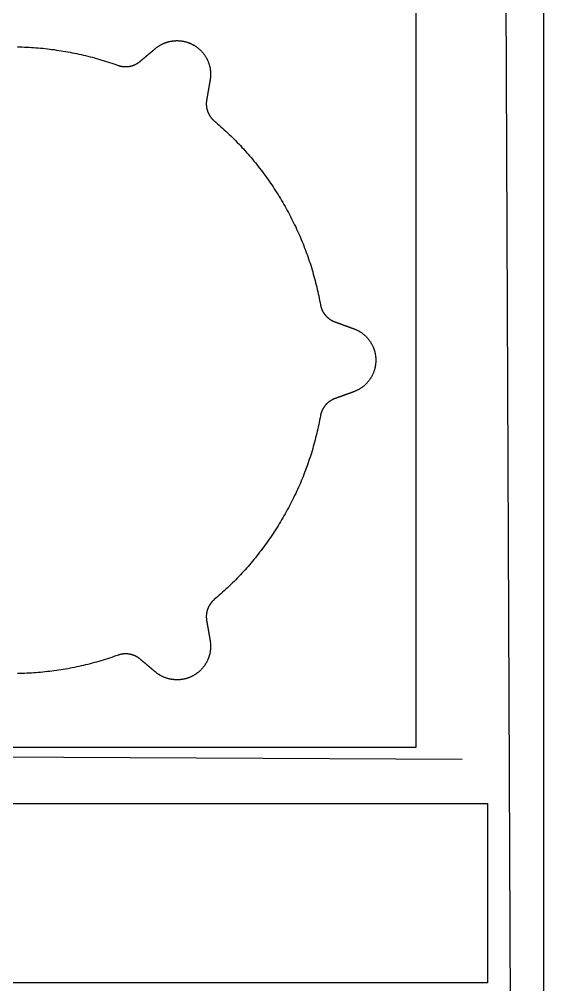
# Model space of a CAD drawing. Extents: x -168 to 1500, y -200 to 419.
# Drawn here: x 1405.9 to 1499.5, y 98.8 to 271.2 of the extents above; entities that cross this region are included whole.
import ezdxf

# ---------------------------------------------------------------- set-up
doc = ezdxf.new("R2010")
doc.units = 0
doc.layers.get('0').update_dxf_attribs({"linetype": 'CONTINUOUS'})

msp = doc.modelspace()

# ---------------------------------------------------------------- linework, layer by layer
at = {"color": 3, "linetype": 'CONTINUOUS'}
for p, q in [((1499.54, 418.89), (1499.54, 4.1)), ((1476.71, 403.89), (1476.71, 141.1)), ((1476.71, 141.1), (1240.38, 141.1)), ((1385.54, 131.1), (1489.54, 131.1)), ((1489.54, 131.1), (1489.54, 99.1)), ((1489.54, 99.1), (1385.54, 99.1))]:
    msp.add_line(p, q, dxfattribs=at)
at = {"color": 1, "linetype": 'CONTINUOUS'}
for p, q in [((1492.18, 414.12), (1493.9, 15.73)), ((1244.93, 140.3), (1485, 139.04))]:
    msp.add_line(p, q, dxfattribs=at)
at = {"color": 3}
for points in [[(1430.21, 266), (1430.28, 266.06), (1430.35, 266.11), (1430.42, 266.17), (1430.49, 266.22), (1430.56, 266.27), (1430.63, 266.32), (1430.71, 266.38), (1430.78, 266.42), (1430.86, 266.47), (1430.93, 266.52), (1431.01, 266.57), (1431.09, 266.61), (1431.17, 266.66), (1431.25, 266.7), (1431.33, 266.74), (1431.41, 266.79), (1431.49, 266.83), (1431.58, 266.86), (1431.66, 266.9), (1431.75, 266.94), (1431.83, 266.97), (1431.92, 267.01), (1432.01, 267.04), (1432.09, 267.07), (1432.18, 267.1), (1432.27, 267.13), (1432.36, 267.16), (1432.45, 267.19), (1432.54, 267.21), (1432.64, 267.23), (1432.73, 267.26), (1432.82, 267.28), (1432.91, 267.3), (1433.01, 267.31), (1433.1, 267.33), (1433.19, 267.34), (1433.29, 267.36), (1433.38, 267.37), (1433.48, 267.38), (1433.57, 267.39), (1433.67, 267.39), (1433.76, 267.4), (1433.86, 267.4), (1433.95, 267.41), (1434.05, 267.41), (1434.14, 267.41), (1434.24, 267.41), (1434.33, 267.4), (1434.43, 267.4), (1434.52, 267.39), (1434.61, 267.38), (1434.71, 267.37), (1434.8, 267.36), (1434.9, 267.35), (1434.99, 267.34), (1435.08, 267.32), (1435.17, 267.31), (1435.26, 267.29), (1435.36, 267.27), (1435.45, 267.25), (1435.54, 267.23), (1435.63, 267.2), (1435.71, 267.18), (1435.8, 267.15), (1435.89, 267.13), (1435.98, 267.1), (1436.06, 267.07), (1436.15, 267.04), (1436.23, 267.01), (1436.32, 266.97), (1436.4, 266.94), (1436.48, 266.9), (1436.56, 266.87), (1436.64, 266.83), (1436.72, 266.79), (1436.8, 266.75), (1436.88, 266.71), (1436.96, 266.67), (1437.03, 266.63), (1437.11, 266.58), (1437.18, 266.54), (1437.26, 266.49), (1437.33, 266.45), (1437.41, 266.4), (1437.48, 266.35), (1437.55, 266.3), (1437.62, 266.24), (1437.7, 266.19), (1437.77, 266.14), (1437.84, 266.08), (1437.91, 266.02), (1437.98, 265.96), (1438.05, 265.9), (1438.11, 265.84), (1438.18, 265.78), (1438.25, 265.72), (1438.31, 265.65), (1438.38, 265.59), (1438.44, 265.52), (1438.5, 265.45), (1438.57, 265.38), (1438.63, 265.31), (1438.69, 265.24), (1438.75, 265.17), (1438.81, 265.09), (1438.86, 265.02), (1438.92, 264.94), (1438.97, 264.87), (1439.03, 264.79), (1439.08, 264.71), (1439.13, 264.63), (1439.18, 264.55), (1439.23, 264.47), (1439.28, 264.39), (1439.33, 264.3), (1439.37, 264.22), (1439.42, 264.14), (1439.46, 264.05), (1439.5, 263.97), (1439.54, 263.88), (1439.58, 263.79), (1439.61, 263.7), (1439.65, 263.62), (1439.68, 263.53), (1439.72, 263.44), (1439.75, 263.35), (1439.78, 263.26), (1439.81, 263.17), (1439.83, 263.08), (1439.86, 262.99), (1439.88, 262.9), (1439.91, 262.8), (1439.93, 262.71), (1439.95, 262.62), (1439.97, 262.53), (1439.98, 262.44), (1440, 262.34), (1440.01, 262.25), (1440.02, 262.16), (1440.03, 262.07), (1440.04, 261.98), (1440.05, 261.88), (1440.06, 261.79), (1440.06, 261.7), (1440.07, 261.61), (1440.07, 261.52), (1440.07, 261.43), (1440.07, 261.34), (1440.07, 261.25), (1440.07, 261.16), (1440.06, 261.07), (1440.06, 260.98), (1440.05, 260.89), (1440.04, 260.8), (1440.03, 260.71), (1440.02, 260.63), (1440.01, 260.54), (1439.99, 260.45), (1439.98, 260.37)], [(1405.6, 266.3), (1406.01, 266.29), (1406.42, 266.28), (1406.83, 266.27), (1407.25, 266.25), (1407.66, 266.23), (1408.07, 266.2), (1408.48, 266.18), (1408.89, 266.15), (1409.3, 266.11), (1409.71, 266.08), (1410.11, 266.04), (1410.52, 266), (1410.93, 265.95), (1411.34, 265.9), (1411.74, 265.85), (1412.15, 265.8), (1412.56, 265.74), (1412.96, 265.68), (1413.37, 265.62), (1413.77, 265.55), (1414.17, 265.48), (1414.57, 265.41), (1414.98, 265.34), (1415.38, 265.26), (1415.78, 265.18), (1416.17, 265.1), (1416.57, 265.01), (1416.97, 264.92), (1417.36, 264.83), (1417.76, 264.74), (1418.15, 264.64), (1418.55, 264.54), (1418.94, 264.44), (1419.33, 264.33), (1419.72, 264.23), (1420.11, 264.12), (1420.49, 264), (1420.88, 263.89), (1421.26, 263.77), (1421.65, 263.65), (1422.03, 263.52), (1422.41, 263.4), (1422.79, 263.27), (1423.17, 263.14), (1423.54, 263)], [(1427.47, 263.7), (1427.5, 263.72), (1427.53, 263.75), (1427.56, 263.77), (1427.58, 263.8), (1427.61, 263.82), (1427.64, 263.85), (1427.67, 263.87), (1427.7, 263.89), (1427.73, 263.92), (1427.76, 263.94), (1427.79, 263.97), (1427.82, 263.99), (1427.84, 264.02), (1427.87, 264.04), (1427.9, 264.06), (1427.93, 264.09), (1427.96, 264.11), (1427.99, 264.14), (1428.02, 264.16), (1428.05, 264.19), (1428.08, 264.21), (1428.1, 264.23), (1428.13, 264.26), (1428.16, 264.28), (1428.19, 264.31), (1428.22, 264.33), (1428.25, 264.36), (1428.28, 264.38), (1428.31, 264.4), (1428.34, 264.43), (1428.36, 264.45), (1428.39, 264.48), (1428.42, 264.5), (1428.45, 264.53), (1428.48, 264.55), (1428.51, 264.57), (1428.54, 264.6), (1428.57, 264.62), (1428.6, 264.65), (1428.62, 264.67), (1428.65, 264.7), (1428.68, 264.72), (1428.71, 264.74), (1428.74, 264.77), (1428.77, 264.79), (1428.8, 264.82), (1428.83, 264.84), (1428.86, 264.86), (1428.88, 264.89), (1428.91, 264.91), (1428.94, 264.94), (1428.97, 264.96), (1429, 264.99), (1429.03, 265.01), (1429.06, 265.03), (1429.09, 265.06), (1429.12, 265.08), (1429.15, 265.11), (1429.17, 265.13), (1429.2, 265.16), (1429.23, 265.18), (1429.26, 265.2), (1429.29, 265.23), (1429.32, 265.25), (1429.35, 265.28), (1429.38, 265.3), (1429.41, 265.33), (1429.43, 265.35), (1429.46, 265.37), (1429.49, 265.4), (1429.52, 265.42), (1429.55, 265.45), (1429.58, 265.47), (1429.61, 265.5), (1429.64, 265.52), (1429.67, 265.54), (1429.69, 265.57), (1429.72, 265.59), (1429.75, 265.62), (1429.78, 265.64), (1429.81, 265.67), (1429.84, 265.69), (1429.87, 265.71), (1429.9, 265.74), (1429.93, 265.76), (1429.95, 265.79), (1429.98, 265.81), (1430.01, 265.83), (1430.04, 265.86), (1430.07, 265.88), (1430.1, 265.91), (1430.13, 265.93), (1430.16, 265.96), (1430.19, 265.98), (1430.21, 266)], [(1423.54, 263), (1423.58, 262.99), (1423.62, 262.97), (1423.66, 262.96), (1423.7, 262.95), (1423.74, 262.94), (1423.78, 262.92), (1423.83, 262.91), (1423.87, 262.9), (1423.91, 262.89), (1423.95, 262.88), (1423.99, 262.87), (1424.03, 262.86), (1424.08, 262.85), (1424.12, 262.84), (1424.16, 262.83), (1424.2, 262.83), (1424.25, 262.82), (1424.29, 262.81), (1424.33, 262.8), (1424.38, 262.8), (1424.42, 262.79), (1424.46, 262.79), (1424.51, 262.78), (1424.55, 262.78), (1424.6, 262.78), (1424.64, 262.77), (1424.69, 262.77), (1424.73, 262.77), (1424.77, 262.77), (1424.82, 262.77), (1424.86, 262.77), (1424.91, 262.76), (1424.95, 262.77), (1425, 262.77), (1425.04, 262.77), (1425.09, 262.77), (1425.13, 262.77), (1425.18, 262.77), (1425.22, 262.78), (1425.27, 262.78), (1425.31, 262.79), (1425.35, 262.79), (1425.4, 262.8), (1425.44, 262.8), (1425.49, 262.81), (1425.53, 262.82), (1425.58, 262.82), (1425.62, 262.83), (1425.67, 262.84), (1425.71, 262.85), (1425.75, 262.86), (1425.8, 262.87), (1425.84, 262.88), (1425.88, 262.89), (1425.93, 262.9), (1425.97, 262.91), (1426.01, 262.92), (1426.06, 262.94), (1426.1, 262.95), (1426.14, 262.96), (1426.19, 262.98), (1426.23, 262.99), (1426.27, 263.01), (1426.31, 263.02), (1426.35, 263.04), (1426.39, 263.06), (1426.44, 263.07), (1426.48, 263.09), (1426.52, 263.11), (1426.56, 263.13), (1426.6, 263.14), (1426.64, 263.16), (1426.68, 263.18), (1426.72, 263.2), (1426.76, 263.22), (1426.79, 263.24), (1426.83, 263.26), (1426.87, 263.29), (1426.91, 263.31), (1426.95, 263.33), (1426.98, 263.35), (1427.02, 263.37), (1427.06, 263.4), (1427.09, 263.42), (1427.13, 263.45), (1427.16, 263.47), (1427.2, 263.49), (1427.23, 263.52), (1427.27, 263.54), (1427.3, 263.57), (1427.34, 263.59), (1427.37, 263.62), (1427.4, 263.65), (1427.44, 263.67), (1427.47, 263.7)], [(1439.98, 260.37), (1439.97, 260.33), (1439.97, 260.29), (1439.96, 260.26), (1439.95, 260.22), (1439.95, 260.18), (1439.94, 260.14), (1439.93, 260.11), (1439.93, 260.07), (1439.92, 260.03), (1439.91, 260), (1439.91, 259.96), (1439.9, 259.92), (1439.89, 259.88), (1439.89, 259.85), (1439.88, 259.81), (1439.88, 259.77), (1439.87, 259.73), (1439.86, 259.7), (1439.86, 259.66), (1439.85, 259.62), (1439.84, 259.59), (1439.84, 259.55), (1439.83, 259.51), (1439.82, 259.47), (1439.82, 259.44), (1439.81, 259.4), (1439.8, 259.36), (1439.8, 259.33), (1439.79, 259.29), (1439.78, 259.25), (1439.78, 259.21), (1439.77, 259.18), (1439.76, 259.14), (1439.76, 259.1), (1439.75, 259.07), (1439.74, 259.03), (1439.74, 258.99), (1439.73, 258.95), (1439.72, 258.92), (1439.72, 258.88), (1439.71, 258.84), (1439.7, 258.81), (1439.7, 258.77), (1439.69, 258.73), (1439.69, 258.69), (1439.68, 258.66), (1439.67, 258.62), (1439.67, 258.58), (1439.66, 258.55), (1439.65, 258.51), (1439.65, 258.47), (1439.64, 258.43), (1439.63, 258.4), (1439.63, 258.36), (1439.62, 258.32), (1439.61, 258.29), (1439.61, 258.25), (1439.6, 258.21), (1439.59, 258.17), (1439.59, 258.14), (1439.58, 258.1), (1439.57, 258.06), (1439.57, 258.03), (1439.56, 257.99), (1439.55, 257.95), (1439.55, 257.91), (1439.54, 257.88), (1439.53, 257.84), (1439.53, 257.8), (1439.52, 257.77), (1439.51, 257.73), (1439.51, 257.69), (1439.5, 257.65), (1439.5, 257.62), (1439.49, 257.58), (1439.48, 257.54), (1439.48, 257.51), (1439.47, 257.47), (1439.46, 257.43), (1439.46, 257.39), (1439.45, 257.36), (1439.44, 257.32), (1439.44, 257.28), (1439.43, 257.25), (1439.42, 257.21), (1439.42, 257.17), (1439.41, 257.13), (1439.4, 257.1), (1439.4, 257.06), (1439.39, 257.02), (1439.38, 256.99), (1439.38, 256.95), (1439.37, 256.91), (1439.36, 256.87), (1439.36, 256.84)], [(1439.36, 256.84), (1439.35, 256.8), (1439.34, 256.75), (1439.34, 256.71), (1439.33, 256.67), (1439.33, 256.63), (1439.32, 256.59), (1439.32, 256.54), (1439.31, 256.5), (1439.31, 256.46), (1439.31, 256.41), (1439.3, 256.37), (1439.3, 256.33), (1439.3, 256.29), (1439.3, 256.24), (1439.3, 256.2), (1439.3, 256.15), (1439.3, 256.11), (1439.3, 256.07), (1439.3, 256.02), (1439.3, 255.98), (1439.3, 255.94), (1439.3, 255.89), (1439.31, 255.85), (1439.31, 255.8), (1439.32, 255.76), (1439.32, 255.72), (1439.32, 255.67), (1439.33, 255.63), (1439.34, 255.58), (1439.34, 255.54), (1439.35, 255.5), (1439.36, 255.45), (1439.36, 255.41), (1439.37, 255.36), (1439.38, 255.32), (1439.39, 255.28), (1439.4, 255.23), (1439.41, 255.19), (1439.42, 255.15), (1439.43, 255.1), (1439.45, 255.06), (1439.46, 255.02), (1439.47, 254.97), (1439.49, 254.93), (1439.5, 254.89), (1439.51, 254.84), (1439.53, 254.8), (1439.54, 254.76), (1439.56, 254.72), (1439.58, 254.68), (1439.59, 254.63), (1439.61, 254.59), (1439.63, 254.55), (1439.65, 254.51), (1439.66, 254.47), (1439.68, 254.43), (1439.7, 254.39), (1439.72, 254.35), (1439.74, 254.31), (1439.76, 254.27), (1439.78, 254.23), (1439.81, 254.19), (1439.83, 254.15), (1439.85, 254.11), (1439.87, 254.07), (1439.9, 254.04), (1439.92, 254), (1439.94, 253.96), (1439.97, 253.92), (1439.99, 253.89), (1440.02, 253.85), (1440.04, 253.81), (1440.07, 253.78), (1440.1, 253.74), (1440.12, 253.71), (1440.15, 253.67), (1440.18, 253.64), (1440.2, 253.61), (1440.23, 253.57), (1440.26, 253.54), (1440.29, 253.51), (1440.32, 253.47), (1440.35, 253.44), (1440.38, 253.41), (1440.41, 253.38), (1440.44, 253.35), (1440.47, 253.32), (1440.5, 253.29), (1440.53, 253.26), (1440.56, 253.23), (1440.59, 253.2), (1440.62, 253.17), (1440.65, 253.14), (1440.68, 253.11), (1440.72, 253.09)], [(1440.72, 253.09), (1441.02, 252.83), (1441.32, 252.57), (1441.62, 252.3), (1441.92, 252.04), (1442.22, 251.77), (1442.52, 251.5), (1442.81, 251.22), (1443.11, 250.95), (1443.4, 250.67), (1443.69, 250.39), (1443.98, 250.1), (1444.26, 249.82), (1444.55, 249.53), (1444.83, 249.24), (1445.11, 248.95), (1445.39, 248.65), (1445.67, 248.35), (1445.94, 248.06), (1446.22, 247.75), (1446.49, 247.45), (1446.76, 247.14), (1447.02, 246.84), (1447.29, 246.53), (1447.55, 246.21), (1447.81, 245.9), (1448.07, 245.58), (1448.33, 245.26), (1448.58, 244.94), (1448.83, 244.62), (1449.08, 244.29), (1449.33, 243.97), (1449.58, 243.64), (1449.82, 243.31), (1450.06, 242.98), (1450.3, 242.64), (1450.53, 242.3), (1450.77, 241.97), (1451, 241.63), (1451.23, 241.29), (1451.45, 240.94), (1451.68, 240.6), (1451.9, 240.25), (1452.12, 239.9), (1452.33, 239.55), (1452.55, 239.2), (1452.76, 238.85), (1452.97, 238.49), (1453.17, 238.13), (1453.37, 237.78), (1453.57, 237.42), (1453.77, 237.06), (1453.97, 236.69), (1454.16, 236.33), (1454.35, 235.97), (1454.54, 235.6), (1454.72, 235.23), (1454.9, 234.86), (1455.08, 234.49), (1455.26, 234.12), (1455.43, 233.75), (1455.6, 233.38), (1455.77, 233), (1455.93, 232.63), (1456.1, 232.25), (1456.26, 231.87), (1456.41, 231.49), (1456.57, 231.11), (1456.72, 230.73), (1456.86, 230.35), (1457.01, 229.97), (1457.15, 229.58), (1457.29, 229.2), (1457.43, 228.82), (1457.56, 228.43), (1457.69, 228.04), (1457.82, 227.66), (1457.94, 227.27), (1458.06, 226.88), (1458.18, 226.49), (1458.3, 226.1), (1458.41, 225.71), (1458.52, 225.32), (1458.63, 224.93), (1458.73, 224.54), (1458.83, 224.15), (1458.93, 223.76), (1459.03, 223.37), (1459.12, 222.98), (1459.21, 222.58), (1459.3, 222.19), (1459.38, 221.8), (1459.46, 221.41), (1459.54, 221.01), (1459.61, 220.62), (1459.69, 220.23)], [(1459.69, 220.23), (1459.69, 220.19), (1459.7, 220.14), (1459.71, 220.1), (1459.72, 220.06), (1459.73, 220.02), (1459.74, 219.98), (1459.75, 219.94), (1459.76, 219.9), (1459.77, 219.85), (1459.78, 219.81), (1459.8, 219.77), (1459.81, 219.73), (1459.82, 219.69), (1459.84, 219.65), (1459.85, 219.61), (1459.87, 219.57), (1459.88, 219.53), (1459.9, 219.48), (1459.91, 219.44), (1459.93, 219.4), (1459.95, 219.36), (1459.96, 219.32), (1459.98, 219.28), (1460, 219.24), (1460.02, 219.2), (1460.04, 219.16), (1460.06, 219.12), (1460.08, 219.08), (1460.1, 219.04), (1460.12, 219), (1460.14, 218.97), (1460.16, 218.93), (1460.19, 218.89), (1460.21, 218.85), (1460.23, 218.81), (1460.26, 218.77), (1460.28, 218.74), (1460.31, 218.7), (1460.33, 218.66), (1460.36, 218.63), (1460.38, 218.59), (1460.41, 218.55), (1460.44, 218.52), (1460.46, 218.48), (1460.49, 218.45), (1460.52, 218.41), (1460.55, 218.38), (1460.58, 218.34), (1460.61, 218.31), (1460.64, 218.27), (1460.67, 218.24), (1460.7, 218.21), (1460.73, 218.18), (1460.76, 218.14), (1460.79, 218.11), (1460.82, 218.08), (1460.86, 218.05), (1460.89, 218.02), (1460.92, 217.99), (1460.95, 217.96), (1460.99, 217.93), (1461.02, 217.9), (1461.06, 217.87), (1461.09, 217.84), (1461.12, 217.81), (1461.16, 217.78), (1461.19, 217.76), (1461.23, 217.73), (1461.27, 217.7), (1461.3, 217.68), (1461.34, 217.65), (1461.37, 217.63), (1461.41, 217.6), (1461.45, 217.58), (1461.48, 217.56), (1461.52, 217.53), (1461.56, 217.51), (1461.6, 217.49), (1461.63, 217.47), (1461.67, 217.44), (1461.71, 217.42), (1461.75, 217.4), (1461.79, 217.38), (1461.83, 217.36), (1461.86, 217.34), (1461.9, 217.32), (1461.94, 217.31), (1461.98, 217.29), (1462.02, 217.27), (1462.06, 217.25), (1462.1, 217.24), (1462.14, 217.22), (1462.18, 217.21), (1462.22, 217.19), (1462.26, 217.18)], [(1462.26, 217.18), (1462.29, 217.16), (1462.33, 217.15), (1462.36, 217.14), (1462.4, 217.13), (1462.43, 217.11), (1462.47, 217.1), (1462.5, 217.09), (1462.54, 217.07), (1462.57, 217.06), (1462.61, 217.05), (1462.65, 217.04), (1462.68, 217.02), (1462.72, 217.01), (1462.75, 217), (1462.79, 216.98), (1462.82, 216.97), (1462.86, 216.96), (1462.89, 216.94), (1462.93, 216.93), (1462.96, 216.92), (1463, 216.91), (1463.04, 216.89), (1463.07, 216.88), (1463.11, 216.87), (1463.14, 216.85), (1463.18, 216.84), (1463.21, 216.83), (1463.25, 216.82), (1463.28, 216.8), (1463.32, 216.79), (1463.35, 216.78), (1463.39, 216.76), (1463.43, 216.75), (1463.46, 216.74), (1463.5, 216.73), (1463.53, 216.71), (1463.57, 216.7), (1463.6, 216.69), (1463.64, 216.67), (1463.67, 216.66), (1463.71, 216.65), (1463.74, 216.64), (1463.78, 216.62), (1463.82, 216.61), (1463.85, 216.6), (1463.89, 216.58), (1463.92, 216.57), (1463.96, 216.56), (1463.99, 216.54), (1464.03, 216.53), (1464.06, 216.52), (1464.1, 216.51), (1464.13, 216.49), (1464.17, 216.48), (1464.21, 216.47), (1464.24, 216.45), (1464.28, 216.44), (1464.31, 216.43), (1464.35, 216.42), (1464.38, 216.4), (1464.42, 216.39), (1464.45, 216.38), (1464.49, 216.36), (1464.52, 216.35), (1464.56, 216.34), (1464.6, 216.33), (1464.63, 216.31), (1464.67, 216.3), (1464.7, 216.29), (1464.74, 216.27), (1464.77, 216.26), (1464.81, 216.25), (1464.84, 216.24), (1464.88, 216.22), (1464.91, 216.21), (1464.95, 216.2), (1464.99, 216.18), (1465.02, 216.17), (1465.06, 216.16), (1465.09, 216.14), (1465.13, 216.13), (1465.16, 216.12), (1465.2, 216.11), (1465.23, 216.09), (1465.27, 216.08), (1465.3, 216.07), (1465.34, 216.05), (1465.38, 216.04), (1465.41, 216.03), (1465.45, 216.02), (1465.48, 216), (1465.52, 215.99), (1465.55, 215.98), (1465.59, 215.96), (1465.62, 215.95)], [(1465.62, 215.95), (1465.7, 215.92), (1465.79, 215.89), (1465.87, 215.86), (1465.95, 215.82), (1466.03, 215.79), (1466.11, 215.75), (1466.19, 215.71), (1466.27, 215.67), (1466.35, 215.63), (1466.43, 215.59), (1466.51, 215.55), (1466.59, 215.5), (1466.67, 215.45), (1466.74, 215.41), (1466.82, 215.36), (1466.9, 215.31), (1466.97, 215.26), (1467.05, 215.2), (1467.12, 215.15), (1467.2, 215.09), (1467.27, 215.04), (1467.34, 214.98), (1467.42, 214.92), (1467.49, 214.86), (1467.56, 214.8), (1467.63, 214.73), (1467.7, 214.67), (1467.77, 214.6), (1467.83, 214.54), (1467.9, 214.47), (1467.96, 214.4), (1468.03, 214.33), (1468.09, 214.26), (1468.15, 214.19), (1468.21, 214.11), (1468.27, 214.04), (1468.33, 213.97), (1468.39, 213.89), (1468.44, 213.81), (1468.5, 213.73), (1468.55, 213.66), (1468.61, 213.58), (1468.66, 213.5), (1468.71, 213.42), (1468.76, 213.33), (1468.8, 213.25), (1468.85, 213.17), (1468.89, 213.08), (1468.94, 213), (1468.98, 212.92), (1469.02, 212.83), (1469.06, 212.74), (1469.09, 212.66), (1469.13, 212.57), (1469.17, 212.48), (1469.2, 212.4), (1469.23, 212.31), (1469.26, 212.22), (1469.29, 212.13), (1469.32, 212.04), (1469.34, 211.95), (1469.37, 211.86), (1469.39, 211.77), (1469.41, 211.69), (1469.43, 211.6), (1469.45, 211.51), (1469.47, 211.42), (1469.48, 211.33), (1469.5, 211.24), (1469.51, 211.15), (1469.52, 211.06), (1469.54, 210.97), (1469.54, 210.88), (1469.55, 210.79), (1469.56, 210.71), (1469.56, 210.62), (1469.57, 210.53), (1469.57, 210.44), (1469.57, 210.36), (1469.57, 210.27), (1469.57, 210.18), (1469.57, 210.1), (1469.56, 210.01), (1469.56, 209.92), (1469.55, 209.83), (1469.54, 209.74), (1469.54, 209.65), (1469.52, 209.57), (1469.51, 209.48), (1469.5, 209.39), (1469.48, 209.3), (1469.47, 209.21), (1469.45, 209.12), (1469.43, 209.03), (1469.41, 208.94), (1469.39, 208.85), (1469.37, 208.76), (1469.34, 208.67), (1469.32, 208.58), (1469.29, 208.5), (1469.26, 208.41), (1469.23, 208.32), (1469.2, 208.23), (1469.17, 208.14), (1469.13, 208.06), (1469.09, 207.97), (1469.06, 207.88), (1469.02, 207.8), (1468.98, 207.71), (1468.94, 207.63), (1468.89, 207.54), (1468.85, 207.46), (1468.8, 207.37), (1468.76, 207.29), (1468.71, 207.21), (1468.66, 207.13), (1468.61, 207.05), (1468.55, 206.97), (1468.5, 206.89), (1468.44, 206.81), (1468.39, 206.74), (1468.33, 206.66), (1468.27, 206.59), (1468.21, 206.51), (1468.15, 206.44), (1468.09, 206.37), (1468.03, 206.3), (1467.96, 206.23), (1467.9, 206.16), (1467.83, 206.09), (1467.77, 206.02), (1467.7, 205.96), (1467.63, 205.89), (1467.56, 205.83), (1467.49, 205.77), (1467.42, 205.71), (1467.34, 205.65), (1467.27, 205.59), (1467.2, 205.53), (1467.12, 205.48), (1467.05, 205.42), (1466.97, 205.37), (1466.9, 205.32), (1466.82, 205.27), (1466.74, 205.22), (1466.67, 205.17), (1466.59, 205.13), (1466.51, 205.08), (1466.43, 205.04), (1466.35, 205), (1466.27, 204.95), (1466.19, 204.91), (1466.11, 204.88), (1466.03, 204.84), (1465.95, 204.8), (1465.87, 204.77), (1465.79, 204.74), (1465.7, 204.71), (1465.62, 204.67)], [(1465.62, 204.67), (1465.59, 204.66), (1465.55, 204.65), (1465.52, 204.64), (1465.48, 204.62), (1465.45, 204.61), (1465.41, 204.6), (1465.38, 204.58), (1465.34, 204.57), (1465.3, 204.56), (1465.27, 204.55), (1465.23, 204.53), (1465.2, 204.52), (1465.16, 204.51), (1465.13, 204.49), (1465.09, 204.48), (1465.06, 204.47), (1465.02, 204.46), (1464.99, 204.44), (1464.95, 204.43), (1464.91, 204.42), (1464.88, 204.4), (1464.84, 204.39), (1464.81, 204.38), (1464.77, 204.37), (1464.74, 204.35), (1464.7, 204.34), (1464.67, 204.33), (1464.63, 204.31), (1464.6, 204.3), (1464.56, 204.29), (1464.52, 204.27), (1464.49, 204.26), (1464.45, 204.25), (1464.42, 204.24), (1464.38, 204.22), (1464.35, 204.21), (1464.31, 204.2), (1464.28, 204.18), (1464.24, 204.17), (1464.21, 204.16), (1464.17, 204.15), (1464.13, 204.13), (1464.1, 204.12), (1464.06, 204.11), (1464.03, 204.09), (1463.99, 204.08), (1463.96, 204.07), (1463.92, 204.06), (1463.89, 204.04), (1463.85, 204.03), (1463.82, 204.02), (1463.78, 204), (1463.74, 203.99), (1463.71, 203.98), (1463.67, 203.97), (1463.64, 203.95), (1463.6, 203.94), (1463.57, 203.93), (1463.53, 203.91), (1463.5, 203.9), (1463.46, 203.89), (1463.43, 203.87), (1463.39, 203.86), (1463.35, 203.85), (1463.32, 203.84), (1463.28, 203.82), (1463.25, 203.81), (1463.21, 203.8), (1463.18, 203.78), (1463.14, 203.77), (1463.11, 203.76), (1463.07, 203.75), (1463.04, 203.73), (1463, 203.72), (1462.96, 203.71), (1462.93, 203.69), (1462.89, 203.68), (1462.86, 203.67), (1462.82, 203.66), (1462.79, 203.64), (1462.75, 203.63), (1462.72, 203.62), (1462.68, 203.6), (1462.65, 203.59), (1462.61, 203.58), (1462.57, 203.56), (1462.54, 203.55), (1462.5, 203.54), (1462.47, 203.53), (1462.43, 203.51), (1462.4, 203.5), (1462.36, 203.49), (1462.33, 203.47), (1462.29, 203.46), (1462.26, 203.45)], [(1462.26, 203.45), (1462.22, 203.43), (1462.18, 203.42), (1462.14, 203.4), (1462.1, 203.39), (1462.06, 203.37), (1462.02, 203.35), (1461.98, 203.34), (1461.94, 203.32), (1461.9, 203.3), (1461.86, 203.28), (1461.83, 203.26), (1461.79, 203.24), (1461.75, 203.22), (1461.71, 203.2), (1461.67, 203.18), (1461.63, 203.16), (1461.6, 203.14), (1461.56, 203.12), (1461.52, 203.09), (1461.48, 203.07), (1461.45, 203.05), (1461.41, 203.02), (1461.37, 203), (1461.34, 202.97), (1461.3, 202.95), (1461.27, 202.92), (1461.23, 202.9), (1461.19, 202.87), (1461.16, 202.84), (1461.12, 202.81), (1461.09, 202.79), (1461.06, 202.76), (1461.02, 202.73), (1460.99, 202.7), (1460.95, 202.67), (1460.92, 202.64), (1460.89, 202.61), (1460.86, 202.58), (1460.82, 202.55), (1460.79, 202.52), (1460.76, 202.48), (1460.73, 202.45), (1460.7, 202.42), (1460.67, 202.39), (1460.64, 202.35), (1460.61, 202.32), (1460.58, 202.28), (1460.55, 202.25), (1460.52, 202.21), (1460.49, 202.18), (1460.46, 202.14), (1460.44, 202.11), (1460.41, 202.07), (1460.38, 202.04), (1460.36, 202), (1460.33, 201.96), (1460.31, 201.93), (1460.28, 201.89), (1460.26, 201.85), (1460.23, 201.81), (1460.21, 201.78), (1460.19, 201.74), (1460.16, 201.7), (1460.14, 201.66), (1460.12, 201.62), (1460.1, 201.58), (1460.08, 201.54), (1460.06, 201.5), (1460.04, 201.46), (1460.02, 201.42), (1460, 201.38), (1459.98, 201.34), (1459.96, 201.3), (1459.95, 201.26), (1459.93, 201.22), (1459.91, 201.18), (1459.9, 201.14), (1459.88, 201.1), (1459.87, 201.06), (1459.85, 201.02), (1459.84, 200.98), (1459.82, 200.94), (1459.81, 200.9), (1459.8, 200.85), (1459.78, 200.81), (1459.77, 200.77), (1459.76, 200.73), (1459.75, 200.69), (1459.74, 200.65), (1459.73, 200.61), (1459.72, 200.56), (1459.71, 200.52), (1459.7, 200.48), (1459.69, 200.44), (1459.69, 200.4)], [(1459.69, 200.4), (1459.61, 200.01), (1459.54, 199.61), (1459.46, 199.22), (1459.38, 198.83), (1459.3, 198.43), (1459.21, 198.04), (1459.12, 197.65), (1459.03, 197.26), (1458.93, 196.87), (1458.83, 196.47), (1458.73, 196.08), (1458.63, 195.69), (1458.52, 195.3), (1458.41, 194.91), (1458.3, 194.52), (1458.18, 194.13), (1458.06, 193.74), (1457.94, 193.36), (1457.82, 192.97), (1457.69, 192.58), (1457.56, 192.2), (1457.43, 191.81), (1457.29, 191.43), (1457.15, 191.04), (1457.01, 190.66), (1456.86, 190.28), (1456.72, 189.89), (1456.57, 189.51), (1456.41, 189.13), (1456.26, 188.76), (1456.1, 188.38), (1455.93, 188), (1455.77, 187.63), (1455.6, 187.25), (1455.43, 186.88), (1455.26, 186.5), (1455.08, 186.13), (1454.9, 185.76), (1454.72, 185.39), (1454.54, 185.03), (1454.35, 184.66), (1454.16, 184.3), (1453.97, 183.93), (1453.77, 183.57), (1453.57, 183.21), (1453.37, 182.85), (1453.17, 182.49), (1452.97, 182.13), (1452.76, 181.78), (1452.55, 181.43), (1452.33, 181.07), (1452.12, 180.72), (1451.9, 180.38), (1451.68, 180.03), (1451.45, 179.68), (1451.23, 179.34), (1451, 179), (1450.77, 178.66), (1450.53, 178.32), (1450.3, 177.98), (1450.06, 177.65), (1449.82, 177.32), (1449.58, 176.99), (1449.33, 176.66), (1449.08, 176.33), (1448.83, 176.01), (1448.58, 175.68), (1448.33, 175.36), (1448.07, 175.04), (1447.81, 174.73), (1447.55, 174.41), (1447.29, 174.1), (1447.02, 173.79), (1446.76, 173.48), (1446.49, 173.18), (1446.22, 172.87), (1445.94, 172.57), (1445.67, 172.27), (1445.39, 171.97), (1445.11, 171.68), (1444.83, 171.39), (1444.55, 171.1), (1444.26, 170.81), (1443.98, 170.52), (1443.69, 170.24), (1443.4, 169.96), (1443.11, 169.68), (1442.81, 169.4), (1442.52, 169.13), (1442.22, 168.86), (1441.92, 168.59), (1441.62, 168.32), (1441.32, 168.06), (1441.02, 167.8), (1440.72, 167.54)], [(1440.72, 167.54), (1440.68, 167.51), (1440.65, 167.48), (1440.62, 167.46), (1440.59, 167.43), (1440.56, 167.4), (1440.53, 167.37), (1440.5, 167.34), (1440.47, 167.31), (1440.44, 167.28), (1440.41, 167.25), (1440.38, 167.22), (1440.35, 167.18), (1440.32, 167.15), (1440.29, 167.12), (1440.26, 167.09), (1440.23, 167.05), (1440.2, 167.02), (1440.18, 166.99), (1440.15, 166.95), (1440.12, 166.92), (1440.1, 166.88), (1440.07, 166.85), (1440.04, 166.81), (1440.02, 166.78), (1439.99, 166.74), (1439.97, 166.7), (1439.94, 166.67), (1439.92, 166.63), (1439.9, 166.59), (1439.87, 166.55), (1439.85, 166.51), (1439.83, 166.48), (1439.81, 166.44), (1439.78, 166.4), (1439.76, 166.36), (1439.74, 166.32), (1439.72, 166.28), (1439.7, 166.24), (1439.68, 166.2), (1439.66, 166.16), (1439.65, 166.12), (1439.63, 166.08), (1439.61, 166.03), (1439.59, 165.99), (1439.58, 165.95), (1439.56, 165.91), (1439.54, 165.87), (1439.53, 165.82), (1439.51, 165.78), (1439.5, 165.74), (1439.49, 165.7), (1439.47, 165.65), (1439.46, 165.61), (1439.45, 165.57), (1439.43, 165.52), (1439.42, 165.48), (1439.41, 165.44), (1439.4, 165.39), (1439.39, 165.35), (1439.38, 165.31), (1439.37, 165.26), (1439.36, 165.22), (1439.36, 165.17), (1439.35, 165.13), (1439.34, 165.09), (1439.34, 165.04), (1439.33, 165), (1439.32, 164.95), (1439.32, 164.91), (1439.32, 164.87), (1439.31, 164.82), (1439.31, 164.78), (1439.3, 164.73), (1439.3, 164.69), (1439.3, 164.65), (1439.3, 164.6), (1439.3, 164.56), (1439.3, 164.51), (1439.3, 164.47), (1439.3, 164.43), (1439.3, 164.38), (1439.3, 164.34), (1439.3, 164.3), (1439.3, 164.25), (1439.31, 164.21), (1439.31, 164.17), (1439.31, 164.13), (1439.32, 164.08), (1439.32, 164.04), (1439.33, 164), (1439.33, 163.96), (1439.34, 163.91), (1439.34, 163.87), (1439.35, 163.83), (1439.36, 163.79)], [(1439.36, 163.79), (1439.36, 163.75), (1439.37, 163.72), (1439.38, 163.68), (1439.38, 163.64), (1439.39, 163.6), (1439.4, 163.57), (1439.4, 163.53), (1439.41, 163.49), (1439.42, 163.46), (1439.42, 163.42), (1439.43, 163.38), (1439.44, 163.34), (1439.44, 163.31), (1439.45, 163.27), (1439.46, 163.23), (1439.46, 163.19), (1439.47, 163.16), (1439.48, 163.12), (1439.48, 163.08), (1439.49, 163.05), (1439.5, 163.01), (1439.5, 162.97), (1439.51, 162.93), (1439.51, 162.9), (1439.52, 162.86), (1439.53, 162.82), (1439.53, 162.79), (1439.54, 162.75), (1439.55, 162.71), (1439.55, 162.67), (1439.56, 162.64), (1439.57, 162.6), (1439.57, 162.56), (1439.58, 162.53), (1439.59, 162.49), (1439.59, 162.45), (1439.6, 162.41), (1439.61, 162.38), (1439.61, 162.34), (1439.62, 162.3), (1439.63, 162.27), (1439.63, 162.23), (1439.64, 162.19), (1439.65, 162.15), (1439.65, 162.12), (1439.66, 162.08), (1439.67, 162.04), (1439.67, 162.01), (1439.68, 161.97), (1439.69, 161.93), (1439.69, 161.89), (1439.7, 161.86), (1439.7, 161.82), (1439.71, 161.78), (1439.72, 161.75), (1439.72, 161.71), (1439.73, 161.67), (1439.74, 161.63), (1439.74, 161.6), (1439.75, 161.56), (1439.76, 161.52), (1439.76, 161.49), (1439.77, 161.45), (1439.78, 161.41), (1439.78, 161.37), (1439.79, 161.34), (1439.8, 161.3), (1439.8, 161.26), (1439.81, 161.23), (1439.82, 161.19), (1439.82, 161.15), (1439.83, 161.11), (1439.84, 161.08), (1439.84, 161.04), (1439.85, 161), (1439.86, 160.97), (1439.86, 160.93), (1439.87, 160.89), (1439.88, 160.85), (1439.88, 160.82), (1439.89, 160.78), (1439.89, 160.74), (1439.9, 160.71), (1439.91, 160.67), (1439.91, 160.63), (1439.92, 160.59), (1439.93, 160.56), (1439.93, 160.52), (1439.94, 160.48), (1439.95, 160.45), (1439.95, 160.41), (1439.96, 160.37), (1439.97, 160.33), (1439.97, 160.3), (1439.98, 160.26)], [(1439.98, 160.26), (1439.99, 160.17), (1440.01, 160.09), (1440.02, 160), (1440.03, 159.91), (1440.04, 159.83), (1440.05, 159.74), (1440.06, 159.65), (1440.06, 159.56), (1440.07, 159.47), (1440.07, 159.38), (1440.07, 159.29), (1440.07, 159.2), (1440.07, 159.11), (1440.07, 159.02), (1440.06, 158.93), (1440.06, 158.83), (1440.05, 158.74), (1440.04, 158.65), (1440.03, 158.56), (1440.02, 158.47), (1440.01, 158.37), (1440, 158.28), (1439.98, 158.19), (1439.97, 158.1), (1439.95, 158.01), (1439.93, 157.91), (1439.91, 157.82), (1439.88, 157.73), (1439.86, 157.64), (1439.83, 157.55), (1439.81, 157.46), (1439.78, 157.37), (1439.75, 157.28), (1439.72, 157.19), (1439.68, 157.1), (1439.65, 157.01), (1439.61, 156.92), (1439.58, 156.83), (1439.54, 156.75), (1439.5, 156.66), (1439.46, 156.57), (1439.42, 156.49), (1439.37, 156.4), (1439.33, 156.32), (1439.28, 156.24), (1439.23, 156.16), (1439.18, 156.08), (1439.13, 155.99), (1439.08, 155.92), (1439.03, 155.84), (1438.97, 155.76), (1438.92, 155.68), (1438.86, 155.61), (1438.81, 155.53), (1438.75, 155.46), (1438.69, 155.39), (1438.63, 155.31), (1438.57, 155.24), (1438.5, 155.17), (1438.44, 155.11), (1438.38, 155.04), (1438.31, 154.97), (1438.25, 154.91), (1438.18, 154.85), (1438.11, 154.78), (1438.05, 154.72), (1437.98, 154.66), (1437.91, 154.6), (1437.84, 154.55), (1437.77, 154.49), (1437.7, 154.44), (1437.62, 154.38), (1437.55, 154.33), (1437.48, 154.28), (1437.41, 154.23), (1437.33, 154.18), (1437.26, 154.13), (1437.18, 154.09), (1437.11, 154.04), (1437.03, 154), (1436.96, 153.96), (1436.88, 153.92), (1436.8, 153.88), (1436.72, 153.84), (1436.64, 153.8), (1436.56, 153.76), (1436.48, 153.72), (1436.4, 153.69), (1436.32, 153.65), (1436.23, 153.62), (1436.15, 153.59), (1436.06, 153.56), (1435.98, 153.53), (1435.89, 153.5), (1435.8, 153.47), (1435.71, 153.45), (1435.63, 153.42), (1435.54, 153.4), (1435.45, 153.38), (1435.36, 153.36), (1435.26, 153.34), (1435.17, 153.32), (1435.08, 153.3), (1434.99, 153.29), (1434.9, 153.27), (1434.8, 153.26), (1434.71, 153.25), (1434.61, 153.24), (1434.52, 153.23), (1434.43, 153.23), (1434.33, 153.22), (1434.24, 153.22), (1434.14, 153.22), (1434.05, 153.22), (1433.95, 153.22), (1433.86, 153.22), (1433.76, 153.23), (1433.67, 153.23), (1433.57, 153.24), (1433.48, 153.25), (1433.38, 153.26), (1433.29, 153.27), (1433.19, 153.28), (1433.1, 153.3), (1433.01, 153.31), (1432.91, 153.33), (1432.82, 153.35), (1432.73, 153.37), (1432.64, 153.39), (1432.54, 153.42), (1432.45, 153.44), (1432.36, 153.47), (1432.27, 153.49), (1432.18, 153.52), (1432.09, 153.55), (1432.01, 153.58), (1431.92, 153.62), (1431.83, 153.65), (1431.75, 153.69), (1431.66, 153.72), (1431.58, 153.76), (1431.49, 153.8), (1431.41, 153.84), (1431.33, 153.88), (1431.25, 153.92), (1431.17, 153.97), (1431.09, 154.01), (1431.01, 154.06), (1430.93, 154.1), (1430.86, 154.15), (1430.78, 154.2), (1430.71, 154.25), (1430.63, 154.3), (1430.56, 154.35), (1430.49, 154.4), (1430.42, 154.46), (1430.35, 154.51), (1430.28, 154.57), (1430.21, 154.62)], [(1423.54, 157.62), (1423.17, 157.49), (1422.79, 157.36), (1422.41, 157.23), (1422.03, 157.1), (1421.65, 156.98), (1421.26, 156.86), (1420.88, 156.74), (1420.49, 156.62), (1420.11, 156.51), (1419.72, 156.4), (1419.33, 156.29), (1418.94, 156.19), (1418.55, 156.08), (1418.15, 155.98), (1417.76, 155.89), (1417.36, 155.79), (1416.97, 155.7), (1416.57, 155.61), (1416.17, 155.53), (1415.78, 155.45), (1415.38, 155.37), (1414.98, 155.29), (1414.57, 155.21), (1414.17, 155.14), (1413.77, 155.07), (1413.37, 155.01), (1412.96, 154.94), (1412.56, 154.89), (1412.15, 154.83), (1411.74, 154.77), (1411.34, 154.72), (1410.93, 154.68), (1410.52, 154.63), (1410.11, 154.59), (1409.71, 154.55), (1409.3, 154.51), (1408.89, 154.48), (1408.48, 154.45), (1408.07, 154.42), (1407.66, 154.4), (1407.25, 154.38), (1406.83, 154.36), (1406.42, 154.34), (1406.01, 154.33), (1405.6, 154.32)], [(1427.47, 156.93), (1427.44, 156.95), (1427.4, 156.98), (1427.37, 157.01), (1427.34, 157.03), (1427.3, 157.06), (1427.27, 157.08), (1427.23, 157.11), (1427.2, 157.13), (1427.16, 157.16), (1427.13, 157.18), (1427.09, 157.2), (1427.06, 157.23), (1427.02, 157.25), (1426.98, 157.27), (1426.95, 157.3), (1426.91, 157.32), (1426.87, 157.34), (1426.83, 157.36), (1426.79, 157.38), (1426.76, 157.4), (1426.72, 157.42), (1426.68, 157.44), (1426.64, 157.46), (1426.6, 157.48), (1426.56, 157.5), (1426.52, 157.52), (1426.48, 157.54), (1426.44, 157.55), (1426.39, 157.57), (1426.35, 157.59), (1426.31, 157.6), (1426.27, 157.62), (1426.23, 157.63), (1426.19, 157.65), (1426.14, 157.66), (1426.1, 157.68), (1426.06, 157.69), (1426.01, 157.7), (1425.97, 157.71), (1425.93, 157.73), (1425.88, 157.74), (1425.84, 157.75), (1425.8, 157.76), (1425.75, 157.77), (1425.71, 157.78), (1425.67, 157.79), (1425.62, 157.8), (1425.58, 157.8), (1425.53, 157.81), (1425.49, 157.82), (1425.44, 157.82), (1425.4, 157.83), (1425.35, 157.83), (1425.31, 157.84), (1425.27, 157.84), (1425.22, 157.85), (1425.18, 157.85), (1425.13, 157.85), (1425.09, 157.86), (1425.04, 157.86), (1425, 157.86), (1424.95, 157.86), (1424.91, 157.86), (1424.86, 157.86), (1424.82, 157.86), (1424.77, 157.86), (1424.73, 157.86), (1424.69, 157.86), (1424.64, 157.85), (1424.6, 157.85), (1424.55, 157.85), (1424.51, 157.84), (1424.46, 157.84), (1424.42, 157.83), (1424.38, 157.83), (1424.33, 157.82), (1424.29, 157.81), (1424.25, 157.81), (1424.2, 157.8), (1424.16, 157.79), (1424.12, 157.78), (1424.08, 157.78), (1424.03, 157.77), (1423.99, 157.76), (1423.95, 157.75), (1423.91, 157.74), (1423.87, 157.73), (1423.83, 157.71), (1423.78, 157.7), (1423.74, 157.69), (1423.7, 157.68), (1423.66, 157.67), (1423.62, 157.65), (1423.58, 157.64), (1423.54, 157.62)], [(1430.21, 154.62), (1430.19, 154.65), (1430.16, 154.67), (1430.13, 154.69), (1430.1, 154.72), (1430.07, 154.74), (1430.04, 154.77), (1430.01, 154.79), (1429.98, 154.82), (1429.95, 154.84), (1429.93, 154.86), (1429.9, 154.89), (1429.87, 154.91), (1429.84, 154.94), (1429.81, 154.96), (1429.78, 154.99), (1429.75, 155.01), (1429.72, 155.03), (1429.69, 155.06), (1429.67, 155.08), (1429.64, 155.11), (1429.61, 155.13), (1429.58, 155.15), (1429.55, 155.18), (1429.52, 155.2), (1429.49, 155.23), (1429.46, 155.25), (1429.43, 155.28), (1429.41, 155.3), (1429.38, 155.32), (1429.35, 155.35), (1429.32, 155.37), (1429.29, 155.4), (1429.26, 155.42), (1429.23, 155.45), (1429.2, 155.47), (1429.17, 155.49), (1429.15, 155.52), (1429.12, 155.54), (1429.09, 155.57), (1429.06, 155.59), (1429.03, 155.62), (1429, 155.64), (1428.97, 155.66), (1428.94, 155.69), (1428.91, 155.71), (1428.88, 155.74), (1428.86, 155.76), (1428.83, 155.79), (1428.8, 155.81), (1428.77, 155.83), (1428.74, 155.86), (1428.71, 155.88), (1428.68, 155.91), (1428.65, 155.93), (1428.62, 155.96), (1428.6, 155.98), (1428.57, 156), (1428.54, 156.03), (1428.51, 156.05), (1428.48, 156.08), (1428.45, 156.1), (1428.42, 156.12), (1428.39, 156.15), (1428.36, 156.17), (1428.34, 156.2), (1428.31, 156.22), (1428.28, 156.25), (1428.25, 156.27), (1428.22, 156.29), (1428.19, 156.32), (1428.16, 156.34), (1428.13, 156.37), (1428.1, 156.39), (1428.08, 156.42), (1428.05, 156.44), (1428.02, 156.46), (1427.99, 156.49), (1427.96, 156.51), (1427.93, 156.54), (1427.9, 156.56), (1427.87, 156.59), (1427.84, 156.61), (1427.82, 156.63), (1427.79, 156.66), (1427.76, 156.68), (1427.73, 156.71), (1427.7, 156.73), (1427.67, 156.76), (1427.64, 156.78), (1427.61, 156.8), (1427.58, 156.83), (1427.56, 156.85), (1427.53, 156.88), (1427.5, 156.9), (1427.47, 156.93)]]:
    msp.add_lwpolyline(points, dxfattribs=at)

doc.saveas('drawing.dxf')
